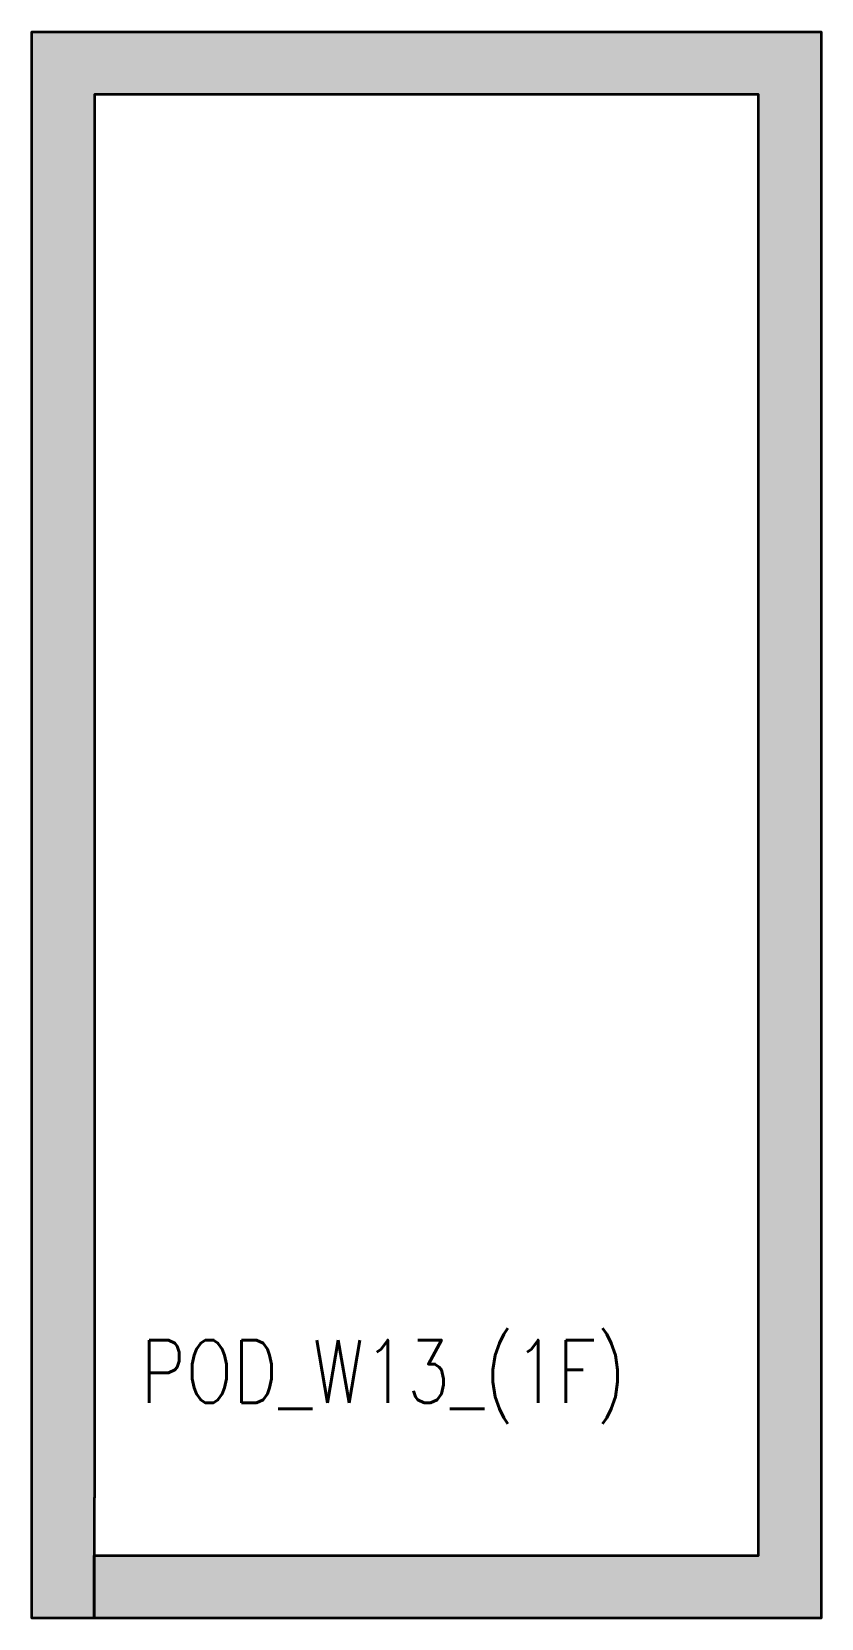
# Model space of a CAD drawing. Header units: millimetres. Extents: x 37000 to 40150, y 38420 to 44750.
import ezdxf

# ---------------------------------------------------------------- set-up
doc = ezdxf.new("R2010")
doc.units = ezdxf.units.MM
doc.layers.get('Defpoints').update_dxf_attribs({"color": 151, "lineweight": 9})
doc.layers.add('NDC_S_HATCH COLUMN AND WALL', color=251, linetype='Continuous', lineweight=13)
doc.layers.add('NDC_S_WALL', color=6, linetype='Continuous', lineweight=35)
doc.styles.add('NDC_BAR 2', font='romans.shx', dxfattribs={"width": 0.8})

msp = doc.modelspace()

# ---------------------------------------------------------------- hatches: boundary and pattern name
at = {"layer": 'NDC_S_HATCH COLUMN AND WALL'}
h = msp.add_hatch(color=256, dxfattribs=at)
h.dxf.hatch_style = 1
h.paths.add_polyline_path([(40150, 44750), (37000, 44750), (37000, 38900), (37000, 38420.1), (37248.5, 38420.1), (37248.8, 38634.9), (37248.8, 38670.1), (37248.9, 38670.1), (37249.2, 38900), (37250, 38900), (37250, 39150), (37250.2, 44500), (39900.2, 44500), (39900, 38670), (37248.9, 38670.1), (37248.8, 38634.9), (37248.8, 38420.1), (40150, 38420)])

# ---------------------------------------------------------------- linework, layer by layer
at = {"layer": 'NDC_S_WALL', "ltscale": 200}
msp.add_lwpolyline([(37250, 39150), (37250, 38900), (37249.2, 38900), (37248.5, 38420.1), (37000, 38420.1), (37000, 38900), (37000, 44750), (40150, 44750), (40150, 38420), (37248.8, 38420.1), (37248.8, 38670.1), (39900, 38670), (39900.2, 44500), (37250.2, 44500), (37250, 39150)], close=True, dxfattribs=at)

# ---------------------------------------------------------------- texts
at = {"layer": 'Defpoints', "style": 'NDC_BAR 2', "width": 0.8}
msp.add_text('POD_W13_(1F)', height=250, dxfattribs=at).set_placement((37434.4, 39279.6))

doc.saveas('drawing.dxf')
